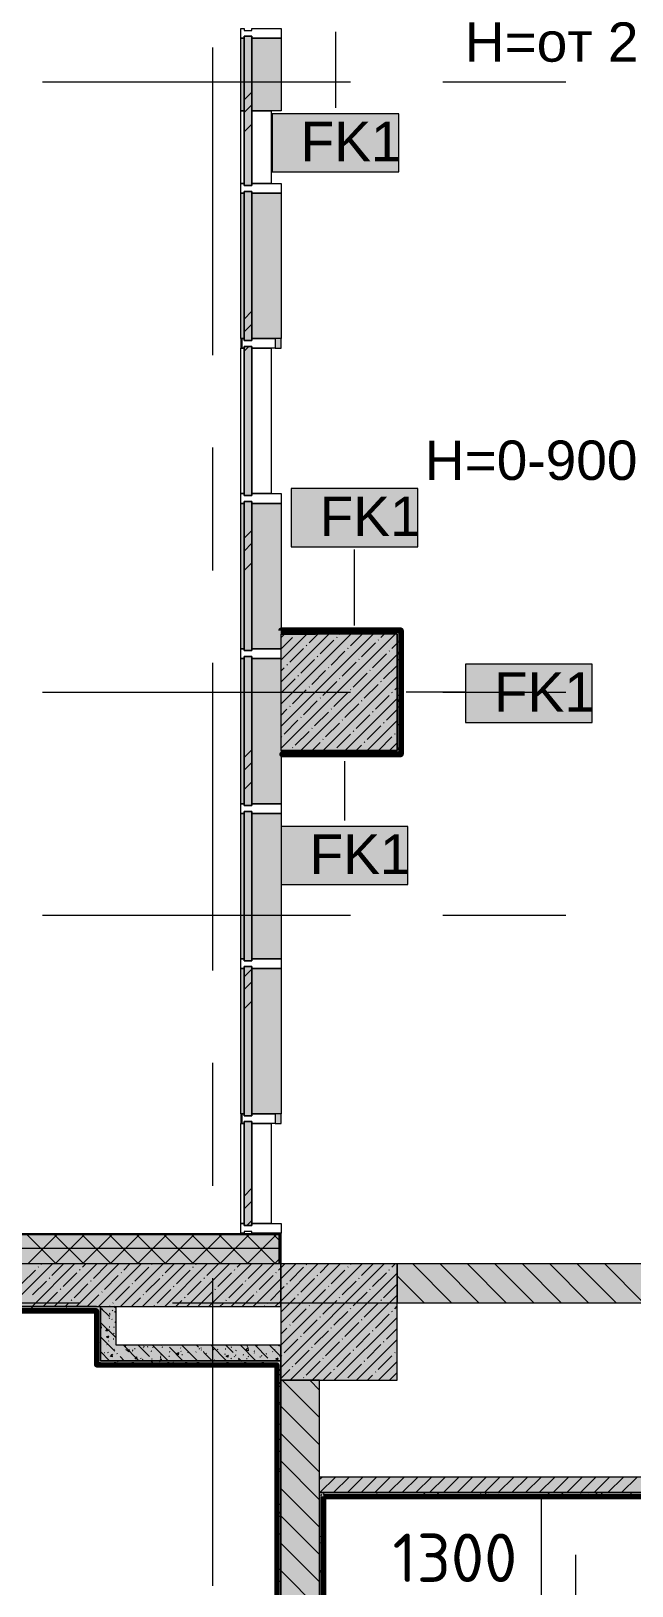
# Model space of a CAD drawing. Header units: millimetres. Extents: x -3817 to 677485, y -22715 to 103890.
# Drawn here: x 330065 to 333164, y 15458 to 23481 of the extents above; entities that cross this region are included whole.
import ezdxf

# ---------------------------------------------------------------- set-up
doc = ezdxf.new("R2010")
doc.units = ezdxf.units.MM
doc.layers.add('PDF _Геометрия', color=7, linetype='Continuous', true_color=0x1d1d1d)
doc.layers.add('PDF _Сплошная заливка', color=7, linetype='Continuous', true_color=0xffffff)
doc.layers.add('PDF _Текст', color=7, linetype='Continuous')
doc.styles.add('PDF GOST-Common', font='arial.ttf')
doc.styles.add('PDF ISOCPEUR', font='isocpeur.ttf')

msp = doc.modelspace()

# ---------------------------------------------------------------- hatches: boundary and pattern name
at = {"layer": 'PDF _Сплошная заливка', "true_color": 0x383e42, "transparency": 33554559}
for points in [[(331147, 21894.1), (331164, 21894.1), (331164, 22644.1), (331147, 22644.1), (331147, 21901.1)], [(331354, 21894.1), (331354, 22644.1), (331204, 22644.1), (331204, 21894.1), (331324, 21894.1)], [(331354, 19669.1), (331352.9, 20244.1), (331204, 20244.1), (331204, 19669.1), (331352.9, 19669.1)], [(331147, 17894.1), (331164, 17894.1), (331164, 18644.1), (331147, 18644.1), (331147, 17901.1)], [(331354, 17894.1), (331354, 18644.1), (331204, 18644.1), (331204, 17894.1), (331324, 17894.1)]]:
    msp.add_hatch(color=250, dxfattribs=at).paths.add_polyline_path(points)
at = {"layer": 'PDF _Сплошная заливка', "transparency": 33554559}
for points in [[(331164, 21884.1), (331204, 21884.1), (331204, 22654.1), (331164, 22654.1), (331164, 21991.4)], [(331164, 20284.1), (331204, 20284.1), (331204, 21054.1), (331164, 21054.1), (331164, 21049.8)], [(331952.9, 20369), (331952.9, 20388.2), (331359, 20389.3), (331359, 20369.3), (331531.1, 20369)], [(331952.9, 19769), (331972.9, 19769), (331972.9, 20388.2), (331952.9, 20388.2), (331952.9, 20108.3)], [(331352.9, 19769), (331952.9, 19769), (331952.9, 20369), (331352.9, 20369), (331352.9, 20108.3)], [(331164, 19484.1), (331204, 19484.1), (331204, 20254.1), (331164, 20254.1), (331164, 20108.3)], [(331972.9, 19749), (331972.9, 19769), (331357.7, 19769), (331357.7, 19749), (331952.9, 19749)], [(331164, 17884.1), (331204, 17884.1), (331204, 18654.1), (331164, 18654.1), (331164, 18225.2)], [(331344.9, 17119), (331344.9, 17269), (327182.9, 17269), (327182.9, 17119), (330829.2, 17119)], [(330158.2, 16899), (331352.9, 16899), (331352.9, 17119), (327682.9, 17119), (327682.9, 16899), (328816.2, 16899)], [(331500.2, 16519), (331952.9, 16519), (331952.9, 17119), (331352.9, 17119), (331352.9, 16519)], [(330158.2, 16879), (330402.9, 16879), (330402.9, 16899), (327702.9, 16899), (327702.9, 16879), (328816.2, 16879)], [(331352.9, 16599.7), (331352.9, 16619.7), (330422.9, 16619.7), (330422.9, 16599.7), (331332.9, 16599.7)], [(331352.9, 12819), (331552.9, 12819), (331552.9, 16519), (331352.9, 16519), (331352.9, 13319)], [(331552.9, 12799), (331572.9, 12799), (331572.9, 15919), (331552.9, 15919), (331552.9, 12819)]]:
    msp.add_hatch(color=256, dxfattribs=at).paths.add_polyline_path(points)
at = {"layer": 'PDF _Сплошная заливка', "true_color": 0x383e42, "transparency": 33554559}
h = msp.add_hatch(color=250, dxfattribs=at)
h.paths.add_polyline_path([(331324, 21844.1), (331354, 21844.1), (331354, 21894.1), (331324, 21892.1), (331324, 21846.1)], flags=0)
h.paths.add_polyline_path([(331154, 21844.1), (331154, 21894.1), (331147, 21894.1), (331147, 21844.1)], flags=0)
h = msp.add_hatch(color=250, dxfattribs=at)
h.paths.add_polyline_path([(331147, 17844.1), (331154, 17844.1), (331154, 17894.1), (331147, 17894.1), (331147, 17854.1)], flags=0)
h.paths.add_polyline_path([(331324, 17844.1), (331354, 17844.1), (331354, 17894.1), (331324, 17892.1), (331324, 17846.1)], flags=0)

# ---------------------------------------------------------------- linework, layer by layer
at = {"layer": 'PDF _Геометрия', "color": 7, "lineweight": 20}
for points in [[(331204, 23454.1), (331164, 23454.1), (331164, 23444.1), (331147, 23444.1), (331147, 23494.1), (331164, 23494.1), (331164, 23484.1), (331204, 23484.1), (331204, 23494.1), (331354, 23494.1), (331354, 23444.1), (331204, 23444.1)], [(331204, 23454.1), (331204, 22684.1), (331164, 22684.1), (331164, 23454.1)], [(331204, 22654.1), (331164, 22654.1), (331164, 22644.1), (331147, 22644.1), (331147, 22694.1), (331164, 22694.1), (331164, 22684.1), (331204, 22684.1), (331204, 22694.1), (331354, 22694.1), (331354, 22644.1), (331204, 22644.1)], [(331204, 22654.1), (331204, 21884.1), (331164, 21884.1), (331164, 22654.1)], [(331204, 21854.1), (331164, 21854.1), (331164, 21844.1), (331154, 21844.1), (331154, 21894.1), (331164, 21894.1), (331164, 21884.1), (331204, 21884.1), (331204, 21894.1), (331324, 21894.1), (331324, 21844.1), (331204, 21844.1)], [(331204, 21854.1), (331204, 21084.1), (331164, 21084.1), (331164, 21854.1)], [(331204, 21054.1), (331164, 21054.1), (331164, 21044.1), (331147, 21044.1), (331147, 21094.1), (331164, 21094.1), (331164, 21084.1), (331204, 21084.1), (331204, 21094.1), (331354, 21094.1), (331354, 21044.1), (331204, 21044.1)], [(331204, 21054.1), (331204, 20284.1), (331164, 20284.1), (331164, 21054.1)], [(331204, 20254.1), (331204, 19484.1), (331164, 19484.1), (331164, 20254.1)], [(331204, 19454.1), (331164, 19454.1), (331164, 19444.1), (331147, 19444.1), (331147, 19494.1), (331164, 19494.1), (331164, 19484.1), (331204, 19484.1), (331204, 19494.1), (331354, 19494.1), (331354, 19444.1), (331204, 19444.1)], [(331204, 19454.1), (331204, 18684.1), (331164, 18684.1), (331164, 19454.1)], [(331204, 18654.1), (331164, 18654.1), (331164, 18644.1), (331147, 18644.1), (331147, 18694.1), (331164, 18694.1), (331164, 18684.1), (331204, 18684.1), (331204, 18694.1), (331354, 18694.1), (331354, 18644.1), (331204, 18644.1)], [(331204, 18654.1), (331204, 17884.1), (331164, 17884.1), (331164, 18654.1)], [(331204, 17854.1), (331164, 17854.1), (331164, 17844.1), (331154, 17844.1), (331154, 17894.1), (331164, 17894.1), (331164, 17884.1), (331204, 17884.1), (331204, 17894.1), (331324, 17894.1), (331324, 17844.1), (331204, 17844.1)], [(331204, 17854.1), (331204, 17317.1), (331164, 17317.1), (331164, 17854.1)], [(331204, 17287.1), (331164, 17287.1), (331164, 17277.1), (331147, 17277.1), (331147, 17327.1), (331164, 17327.1), (331164, 17317.1), (331204, 17317.1), (331204, 17327.1), (331354, 17327.1), (331354, 17277.1), (331204, 17277.1)]]:
    msp.add_lwpolyline(points, close=True, dxfattribs=at)
at = {"layer": 'PDF _Геометрия', "color": 7, "lineweight": 9}
for points in [[(331147, 23069.1), (331147, 23444.1), (331164, 23444.1), (331164, 23069.1)], [(331204, 23069.1), (331204, 23444.1), (331354, 23444.1), (331354, 23069.1)], [(331164, 23069.1), (331164, 22694.1), (331147, 22694.1), (331147, 23069.1)], [(331304, 23069.1), (331304, 22694.1), (331204, 22694.1), (331204, 23069.1)], [(331961.2, 23054.6), (331308, 23054.6), (331308, 22754.6), (331961.2, 22754.6)], [(331147, 21894.1), (331147, 22644.1), (331164, 22644.1), (331164, 21894.1)], [(331204, 21894.1), (331204, 22644.1), (331354, 22644.1), (331354, 21894.1)], [(331164, 21844.1), (331164, 21094.1), (331147, 21094.1), (331147, 21844.1)], [(331304, 21844.1), (331304, 21094.1), (331204, 21094.1), (331204, 21844.1)], [(332059.5, 21120.3), (331406.3, 21120.3), (331406.3, 20820.3), (332059.5, 20820.3)], [(331147, 20869.1), (331147, 21044.1), (331164, 21044.1), (331164, 20869.1), (331164, 20294.1), (331147, 20294.1)], [(331952.9, 20369), (331352.9, 20369), (331352.9, 19769), (331952.9, 19769)], [(331164, 19494.1), (331147, 19494.1), (331147, 19669.1), (331147, 20244.1), (331164, 20244.1), (331164, 19669.1)], [(332958.5, 20214), (332305.3, 20214), (332305.3, 19914), (332958.5, 19914)], [(331147, 18694.1), (331147, 19444.1), (331164, 19444.1), (331164, 18694.1)], [(331204, 18694.1), (331204, 19444.1), (331354, 19444.1), (331354, 18694.1)], [(332007.4, 19377), (331354.3, 19377), (331354.3, 19077), (332007.4, 19077)], [(331147, 17894.1), (331147, 18644.1), (331164, 18644.1), (331164, 17894.1)], [(331204, 17894.1), (331204, 18644.1), (331354, 18644.1), (331354, 17894.1)], [(331164, 17844.1), (331164, 17327.1), (331147, 17327.1), (331147, 17844.1)], [(331304, 17844.1), (331304, 17327.1), (331204, 17327.1), (331204, 17844.1)], [(331952.9, 17119), (331352.9, 17119), (331352.9, 16519), (331552.9, 16519), (331952.9, 16519), (331952.9, 16919)]]:
    msp.add_lwpolyline(points, close=True, dxfattribs=at)
for points in [[(331634.6, 23477.9), (331634.6, 23084.7)], [(331164, 23126.4), (331204, 23166.4)], [(331164, 23060.7), (331204, 23100.7)], [(331164, 22960.7), (331204, 23000.7)], [(331164, 21995), (331204, 22035)], [(331164, 21929.3), (331204, 21969.3)], [(331154, 21894.1), (331147, 21894.1), (331147, 21844.1), (331154, 21844.1)], [(331164, 21829.3), (331188.8, 21854.1)], [(331324, 21844.1), (331354, 21844.1), (331354, 21894.1), (331324, 21894.1)], [(331352.9, 20294.1), (331204, 20294.1), (331204, 20869.1), (331204, 21044.1), (331354, 21044.1), (331354, 20869.1), (331354, 20389.2)], [(331164, 20863.6), (331204, 20903.6)], [(331164, 20797.9), (331204, 20837.9)], [(331732.9, 20413.3), (331732.9, 20806.5)], [(331164, 20697.9), (331204, 20737.9)], [(331354, 20388.2), (331354, 20369)], [(331354, 19769), (331354, 19669.1), (331354, 19494.1), (331204, 19494.1), (331204, 19669.1), (331204, 20244.1), (331352.9, 20244.1)], [(331998.9, 20072.1), (332305.3, 20072.1)], [(331164, 19732.3), (331204, 19772.3)], [(331164, 19666.6), (331204, 19706.6)], [(331680.9, 19713.6), (331680.9, 19407.1)], [(331164, 19566.6), (331204, 19606.6)], [(331164, 18600.9), (331204, 18640.9)], [(331164, 18535.2), (331204, 18575.2)], [(331164, 18435.2), (331204, 18475.2)], [(331154, 17894.1), (331147, 17894.1), (331147, 17844.1), (331154, 17844.1)], [(331324, 17844.1), (331354, 17844.1), (331354, 17894.1), (331324, 17894.1)], [(331164, 17469.5), (331204, 17509.5)], [(331164, 17403.8), (331204, 17443.8)], [(331177.3, 17317.1), (331204, 17343.8)], [(327029.9, 15039), (327029.9, 17272), (327032.9, 17272), (327182.9, 17272), (331347.9, 17272), (331347.9, 17269), (331347.9, 17119)], [(331344.9, 17119), (331344.9, 17269), (327182.9, 17269), (327032.9, 17269), (327032.9, 15039)], [(331352.9, 17198), (327103.9, 17198)], [(330402.9, 16899), (327702.9, 16899), (330402.9, 16899), (330422.9, 16899), (330502.9, 16899)], [(331332.9, 16599.7), (330422.9, 16599.7)], [(331332.9, 16598.7), (331332.9, 13339)], [(331552.9, 15919), (331552.9, 15939), (331552.9, 16019)], [(331352.9, 12819), (331552.9, 12819), (331552.9, 15919), (331552.9, 12819)], [(332872.4, 15919), (331573.9, 15919)], [(332695.7, 15918.5), (332695.7, 15222.3)], [(332872.4, 15618), (332872.4, 15370), (332872.4, 15250)], [(331573.9, 15176.1), (331573.9, 15370), (331573.9, 15490)]]:
    msp.add_lwpolyline(points, dxfattribs=at)
at = {"layer": 'PDF _Геометрия', "color": 253, "lineweight": 9, "true_color": 0xaaaaaa}
for points in [[(331002.9, 21808.7), (331002.9, 23396.2)], [(330124.1, 23219), (331711.6, 23219)], [(332187.9, 23219), (332822.9, 23219)], [(331002.9, 20697.4), (331002.9, 21332.4)], [(331002.9, 18633.7), (331002.9, 20221.2)], [(330124.1, 20069), (331711.6, 20069)], [(332187.9, 20069), (332822.9, 20069)], [(330124.1, 18919), (331711.6, 18919)], [(332187.9, 18919), (332822.9, 18919)], [(331002.9, 17522.4), (331002.9, 18157.4)], [(331002.9, 15458.7), (331002.9, 17046.2)], [(329682.9, 16919), (330317.9, 16919)], [(330794.1, 16919), (332381.6, 16919)], [(332857.9, 16919), (333492.9, 16919)]]:
    msp.add_lwpolyline(points, dxfattribs=at)
at = {"layer": 'PDF _Геометрия', "color": 231, "lineweight": 70, "true_color": 0xff80c0}
msp.add_lwpolyline([(331352.9, 20388.2), (331972.9, 20388.2), (331972.9, 19749), (331357.7, 19749), (331357.7, 19748), (331973.9, 19748), (331973.9, 19749), (331973.9, 20389.2), (331972.9, 20389.2), (331352.9, 20389.2)], close=True, dxfattribs=at)
at = {"layer": 'PDF _Геометрия', "color": 9, "lineweight": 9, "true_color": 0xc0c0c0}
for points in [[(331952.9, 20368.2), (331952.9, 19769), (331357.7, 19769), (331357.7, 19749), (331972.9, 19749), (331972.9, 19769), (331972.9, 20388.2), (331952.9, 20388.2), (331359, 20389.3), (331359, 20369.3), (331531.1, 20369)], [(327182.9, 12539), (327024.9, 12539), (327024.9, 10439), (327182.9, 10439), (327182.9, 12539), (327024.9, 12539), (327024.9, 13439), (327182.9, 13439), (327024.9, 13439), (327024.9, 15039), (327182.9, 15039), (327024.9, 15039), (327024.9, 17277), (327029.9, 17277), (327182.9, 17277), (331352.9, 17277), (331352.9, 17272), (331352.9, 17119), (331347.9, 17119), (331344.9, 17119), (327182.9, 17119), (327182.9, 17009)], [(331352.9, 13319), (331352.9, 16599.7), (331352.9, 16619.7), (330422.9, 16619.7), (330422.9, 16899), (330422.9, 16619.7), (330502.9, 16619.7), (331352.9, 16619.7), (331352.9, 16699.7), (330502.9, 16699.7), (330502.9, 16899), (331352.9, 16899), (331352.9, 17119), (327682.9, 17119), (327682.9, 16899), (327702.9, 16899), (327682.9, 16899), (327682.9, 16619), (327422.9, 16619), (327382.9, 16619)], [(332872.4, 15919), (334072.9, 15919), (334072.9, 15939), (334072.9, 17009), (334052.9, 17009), (334052.9, 15939), (331552.9, 15939), (334052.9, 15939), (334052.9, 16019), (334052.9, 16519), (333972.9, 16519), (333972.9, 16019), (331552.9, 16019), (331552.9, 16519), (331352.9, 16519), (331352.9, 12819)], [(330402.9, 16879), (327702.9, 16879)], [(330422.9, 16599.7), (330402.9, 16599.7), (330402.9, 16878)], [(331572.9, 15918), (331572.9, 12799), (331552.9, 12799), (330752.9, 12799), (330752.9, 12811)]]:
    msp.add_lwpolyline(points, dxfattribs=at)
at = {"layer": 'PDF _Геометрия', "color": 253, "lineweight": 9, "true_color": 0x9b9b9b}
for points in [[(331438.2, 20389.9), (331448.2, 20389.9)], [(331502.1, 20387.1), (331500.9, 20389.1)], [(331529.6, 20389.9), (331539.7, 20389.9)], [(331598.2, 20380.3), (331593.1, 20371.6)], [(331621.1, 20389.9), (331631.1, 20389.9)], [(331638.3, 20388.8), (331634.8, 20382.8)], [(331803.9, 20389.9), (331814, 20389.9)], [(331843.9, 20379.3), (331838.9, 20370.5)], [(331895.4, 20389.9), (331905.4, 20389.9)], [(331925.5, 20385.2), (331923.7, 20388.3)], [(331956.3, 20389.9), (331966.4, 20389.9)], [(331967.2, 20374), (331962.1, 20382.7)], [(331406.8, 20369.2), (331402.6, 20376.5)], [(331582.9, 20369), (331580.3, 20373.5)], [(331911.9, 20375.2), (331908.4, 20369)], [(331956.3, 20328.9), (331966.4, 20328.9)], [(331964.7, 20344.7), (331959.7, 20336)], [(331971.2, 20306), (331966.2, 20314.7)], [(331960.1, 20264.3), (331955.1, 20273.1)], [(331960.7, 20276.7), (331955.6, 20267.9)], [(331956.3, 20237.5), (331966.4, 20237.5)], [(331971.8, 20235), (331966.8, 20226.3)], [(331953, 20154.7), (331952.9, 20154.9)], [(331957.1, 20086.6), (331952.9, 20093.9)], [(331959.6, 20030.9), (331954.5, 20022.2)], [(331956.3, 20054.6), (331966.4, 20054.6)], [(331956.3, 19993.6), (331966.4, 19993.6)], [(331970.7, 19989.3), (331965.7, 19980.6)], [(331972.9, 19998.3), (331971.4, 20000.9)], [(331956.3, 19902.2), (331966.4, 19902.2)], [(331376.4, 19751.4), (331371.3, 19760.1)], [(331407.7, 19749.8), (331417.8, 19749.8)], [(331421.2, 19769), (331420.3, 19767.5)], [(331553.7, 19749), (331549, 19757.1)], [(331560.1, 19749.8), (331570.2, 19749.8)], [(331587.8, 19752.8), (331585.6, 19749)], [(331629.5, 19764), (331624.4, 19755.3)], [(331648.5, 19767.7), (331647.7, 19769)], [(331651.5, 19749.8), (331661.6, 19749.8)], [(331667.6, 19769), (331666.1, 19766.4)], [(331729.7, 19749), (331726.7, 19754.1)], [(331737.9, 19769), (331734.1, 19762.3)], [(331743, 19749.8), (331753, 19749.8)], [(331833.6, 19751.7), (331832, 19749)], [(331925.9, 19749.8), (331935.9, 19749.8)], [(331962.3, 19772.9), (331957.2, 19781.6)], [(330073.5, 16887.4), (330068.4, 16896.1)], [(330113.5, 16879), (330110.1, 16885)], [(330146, 16889.7), (330141, 16881)], [(330158, 16884.7), (330168.1, 16884.7)], [(330214, 16885.7), (330210.2, 16879)], [(330251.2, 16884.4), (330246.1, 16893.1)], [(330249.5, 16884.7), (330259.5, 16884.7)], [(330340.9, 16884.7), (330351, 16884.7)], [(330402.9, 16854.2), (330411.9, 16854.2)], [(330402.9, 16732.3), (330411.9, 16732.3)], [(330422.9, 16708.9), (330420.9, 16712.4)], [(330405.9, 16669.3), (330402.9, 16664.1)], [(330402.9, 16610.4), (330411.9, 16610.4)], [(330414.7, 16662.1), (330409.7, 16670.8)], [(330493.3, 16610.4), (330503.4, 16610.4)], [(330513.2, 16613.4), (330509.6, 16619.7)], [(330584.7, 16610.4), (330594.8, 16610.4)], [(330689.2, 16611.3), (330684.1, 16602.6)], [(330690.9, 16610.4), (330685.9, 16619.1)], [(330729.2, 16619.7), (330725.8, 16613.8)], [(330767.6, 16610.4), (330777.7, 16610.4)], [(330800.6, 16603.3), (330795.6, 16612)], [(330859.1, 16610.4), (330869.1, 16610.4)], [(330920, 16610.4), (330930.1, 16610.4)], [(330934.9, 16610.2), (330929.9, 16601.5)], [(330978.3, 16600.3), (330973.3, 16609)], [(331072.4, 16610.4), (331082.5, 16610.4)], [(331072.7, 16619.7), (331072.7, 16619.7)], [(331151.5, 16619.7), (331149.2, 16615.7)], [(331163.9, 16610.4), (331173.9, 16610.4)], [(331255.3, 16610.4), (331265.3, 16610.4)], [(330415.6, 16599.7), (330413.8, 16602.8)], [(330732.3, 16599.7), (330727.5, 16608)], [(330837.9, 16599.7), (330837.2, 16600.9)], [(331002.9, 16606.2), (330999.2, 16599.7)], [(331154.7, 16599.7), (331151, 16606.1)], [(331248.7, 16605.1), (331245.6, 16599.7)], [(331316.7, 16601), (331316, 16599.7)], [(331349, 16568), (331343.9, 16576.7)], [(331346.7, 16549.4), (331352.9, 16549.4)], [(331339, 16517.7), (331334, 16509)], [(331341.9, 16458.3), (331336.9, 16467)], [(331346.7, 16488.4), (331352.9, 16488.4)], [(331352.9, 16500.2), (331348, 16508.6)], [(331346.1, 16408), (331341.1, 16399.3)], [(331346.7, 16397), (331352.9, 16397)], [(331334.8, 16348.6), (331332.9, 16351.9)], [(331338.9, 16280.6), (331333.9, 16289.3)], [(331342, 16340), (331337, 16331.3)], [(331352.9, 16297.9), (331348.1, 16289.7)], [(331346.7, 16214.1), (331352.9, 16214.1)], [(331346.7, 16153.2), (331352.9, 16153.2)], [(331340.9, 16094.3), (331335.9, 16085.6)], [(331346.7, 16061.7), (331352.9, 16061.7)], [(331352.1, 16052.6), (331347, 16043.9)], [(331344.1, 15966.8), (331339, 15975.5)], [(331563.2, 15930.7), (331558.2, 15922)], [(331572.9, 15886.5), (331569.4, 15880.4)], [(331578.7, 15926.3), (331573.6, 15935)], [(331590.6, 15939.8), (331600.6, 15939.8)], [(331618, 15919), (331615.3, 15923.8)], [(331631.3, 15926.6), (331626.9, 15919)], [(331688.3, 15919.2), (331683.3, 15927.9)], [(331743, 15939.8), (331753, 15939.8)], [(331834.4, 15939.8), (331844.5, 15939.8)], [(331849.6, 15939), (331845.6, 15932.1)], [(331864.4, 15919), (331861, 15924.9)], [(331925.9, 15939.8), (331935.9, 15939.8)], [(331960.5, 15935.5), (331958.5, 15939)], [(332040.4, 15919), (332038.7, 15921.9)], [(332054.7, 15928.5), (332049.7, 15919.8)], [(332096, 15939), (332091.3, 15931)], [(332108.7, 15939.8), (332118.8, 15939.8)], [(332164.4, 15935.6), (332159.3, 15926.9)], [(332200.2, 15939.8), (332210.2, 15939.8)], [(332261.1, 15939.8), (332271.2, 15939.8)], [(332383.9, 15933.6), (332380.8, 15939)], [(332410.1, 15934.5), (332405.1, 15925.8)], [(332413.5, 15939.8), (332423.6, 15939.8)], [(332425.5, 15922.5), (332420.5, 15931.2)], [(332478.1, 15930.4), (332473.1, 15921.7)], [(332505, 15939.8), (332515, 15939.8)], [(332596.4, 15939.8), (332606.5, 15939.8)], [(332694.3, 15939), (332692.5, 15935.9)], [(332697.7, 15938.8), (332697.6, 15939)], [(332739.3, 15927.7), (332734.3, 15936.4)], [(332779.3, 15939.8), (332789.4, 15939.8)], [(332807.3, 15931.8), (332803.1, 15939)], [(332849, 15920.6), (332843.9, 15929.3)], [(332859.9, 15921.2), (332858.7, 15919)], [(332870.7, 15939.8), (332880.8, 15939.8)], [(332901.6, 15932.3), (332896.6, 15923.6)], [(332931.7, 15939.8), (332941.8, 15939.8)], [(332940.6, 15939), (332938.2, 15934.8)], [(332985, 15928.8), (332980, 15937.5)], [(333011, 15939), (333006.2, 15930.7)], [(333084.1, 15939.8), (333094.2, 15939.8)], [(333105.7, 15920.1), (333105.1, 15919)], [(333162.7, 15925.8), (333157.7, 15934.5)], [(331346.7, 15878.8), (331352.9, 15878.8)], [(331346.7, 15817.9), (331352.9, 15817.9)], [(331352.2, 15830.8), (331347.2, 15839.5)], [(331560.1, 15848.4), (331570.2, 15848.4)], [(331335.7, 15780.5), (331332.9, 15775.6)], [(331346.7, 15726.4), (331352.9, 15726.4)], [(331560.1, 15726.4), (331570.2, 15726.4)], [(331572.9, 15753.4), (331570.6, 15757.3)], [(331342.8, 15670.8), (331337.8, 15662.1)], [(331562.1, 15685), (331557.1, 15676.3)], [(331564.5, 15706.9), (331559.5, 15715.7)], [(331568.6, 15638.9), (331563.6, 15647.6)], [(331338.1, 15611.4), (331333.1, 15620.1)], [(331560.1, 15635), (331570.2, 15635)], [(331572.7, 15570.9), (331567.6, 15579.6)], [(331572.9, 15642.6), (331568.3, 15634.6)], [(331346.7, 15543.6), (331352.9, 15543.6)], [(331561.5, 15529.2), (331556.5, 15538)], [(331560.1, 15513.1), (331570.2, 15513.1)], [(331346.7, 15482.6), (331352.9, 15482.6)]]:
    msp.add_lwpolyline(points, dxfattribs=at)
at = {"layer": 'PDF _Геометрия', "lineweight": 9}
for points in [[(331352.9, 20349.2), (331372.7, 20369)], [(331352.9, 20235.2), (331486.7, 20369)], [(331352.9, 20121.1), (331600.8, 20369)], [(331352.9, 20007.1), (331714.8, 20369)], [(331352.9, 19893), (331828.9, 20369)], [(331352.9, 19779), (331942.9, 20369)], [(331352.9, 20292.2), (331412.9, 20352.2)], [(331427.2, 20366.5), (331429.5, 20368.8)], [(331484.2, 20309.4), (331486.6, 20311.8)], [(331498.5, 20323.7), (331543.8, 20369)], [(331555.5, 20266.7), (331626.8, 20338)], [(331641, 20352.2), (331643.4, 20354.6)], [(331655.3, 20366.5), (331657.8, 20369)], [(331712.3, 20309.4), (331771.9, 20369)], [(331769.3, 20252.4), (331840.6, 20323.7)], [(331854.9, 20338), (331857.2, 20340.3)], [(331869.1, 20352.2), (331885.9, 20369)], [(331926.1, 20295.2), (331952.9, 20321.9)], [(331398.7, 20223.9), (331469.9, 20295.2)], [(331455.7, 20166.9), (331527, 20238.2)], [(331457, 19769), (331952.9, 20264.9)], [(331541.2, 20252.4), (331543.6, 20254.8)], [(331612.5, 20209.7), (331683.8, 20280.9)], [(331669.5, 20152.6), (331740.8, 20223.9)], [(331698, 20295.2), (331700.4, 20297.6)], [(331755.1, 20238.2), (331757.4, 20240.5)], [(331826.3, 20195.4), (331897.6, 20266.7)], [(331911.9, 20280.9), (331914.3, 20283.3)], [(331352.9, 20178.1), (331370.2, 20195.4)], [(331384.4, 20209.7), (331386.8, 20212)], [(331441.4, 20152.6), (331443.8, 20155)], [(331512.7, 20109.9), (331584, 20181.1)], [(331571, 19769), (331952.9, 20150.9)], [(331598.3, 20195.4), (331600.6, 20197.8)], [(331655.3, 20138.4), (331657.6, 20140.7)], [(331726.6, 20095.6), (331797.8, 20166.9)], [(331812.1, 20181.1), (331814.5, 20183.5)], [(331883.4, 20138.4), (331952.9, 20207.9)], [(331355.9, 20067.1), (331427.2, 20138.4)], [(331412.9, 20010.1), (331484.2, 20081.3)], [(331498.5, 20095.6), (331500.8, 20098)], [(331569.7, 20052.8), (331641, 20124.1)], [(331626.8, 19995.8), (331698, 20067.1)], [(331712.3, 20081.3), (331714.7, 20083.7)], [(331783.6, 20038.6), (331854.9, 20109.9)], [(331869.1, 20124.1), (331871.5, 20126.5)], [(331926.1, 20067.1), (331928.5, 20069.5)], [(331940.4, 20081.3), (331952.9, 20093.8)], [(331352.9, 19950), (331384.4, 19981.6)], [(331398.7, 19995.8), (331401, 19998.2)], [(331469.9, 19953), (331541.2, 20024.3)], [(331555.5, 20038.6), (331557.9, 20040.9)], [(331612.5, 19981.6), (331614.9, 19983.9)], [(331683.8, 19938.8), (331755.1, 20010.1)], [(331685.1, 19769), (331952.9, 20036.8)], [(331769.3, 20024.3), (331771.7, 20026.7)], [(331840.6, 19981.6), (331911.9, 20052.8)], [(331897.6, 19924.5), (331952.9, 19979.8)], [(331370.2, 19853.2), (331441.4, 19924.5)], [(331455.7, 19938.8), (331458.1, 19941.2)], [(331527, 19896), (331598.3, 19967.3)], [(331584, 19839), (331655.3, 19910.3)], [(331669.5, 19924.5), (331671.9, 19926.9)], [(331740.8, 19881.8), (331812.1, 19953)], [(331799.1, 19769), (331952.9, 19922.8)], [(331826.3, 19967.3), (331828.7, 19969.7)], [(331883.4, 19910.3), (331885.7, 19912.6)], [(331355.9, 19839), (331358.3, 19841.4)], [(331427.2, 19796.2), (331498.5, 19867.5)], [(331512.7, 19881.8), (331515.1, 19884.1)], [(331569.7, 19824.7), (331572.1, 19827.1)], [(331641, 19782), (331712.3, 19853.2)], [(331726.6, 19867.5), (331728.9, 19869.9)], [(331797.8, 19824.7), (331869.1, 19896)], [(331856.2, 19769), (331926.1, 19839)], [(331940.4, 19853.2), (331942.8, 19855.6)], [(331412.9, 19782), (331415.3, 19784.3)], [(331514, 19769), (331555.5, 19810.5)], [(331628.1, 19769), (331629.1, 19770.1)], [(331742.1, 19769), (331769.3, 19796.2)], [(331783.6, 19810.5), (331786, 19812.9)], [(331913.2, 19769), (331952.9, 19808.7)], [(330194.8, 17119), (330044.8, 17269)], [(330047.8, 17119), (330197.8, 17269)], [(330336.2, 17119), (330186.2, 17269)], [(330189.2, 17119), (330339.2, 17269)], [(330477.7, 17119), (330327.7, 17269)], [(330330.7, 17119), (330480.7, 17269)], [(330619.1, 17119), (330469.1, 17269)], [(330472.1, 17119), (330622.1, 17269)], [(330760.5, 17119), (330610.5, 17269)], [(330613.5, 17119), (330763.5, 17269)], [(330901.9, 17119), (330751.9, 17269)], [(330754.9, 17119), (330904.9, 17269)], [(331043.4, 17119), (330893.4, 17269)], [(330896.3, 17119), (331046.3, 17269)], [(331184.8, 17119), (331034.8, 17269)], [(331037.8, 17119), (331187.8, 17269)], [(331326.2, 17119), (331176.2, 17269)], [(331179.2, 17119), (331329.2, 17269)], [(331344.9, 17241.7), (331317.6, 17269)], [(329955.6, 16899), (330175.6, 17119)], [(330069.6, 16899), (330289.6, 17119)], [(330101.4, 17101.8), (330103.7, 17104.2)], [(330115.6, 17116.1), (330118.5, 17119)], [(330172.6, 17059), (330232.6, 17119)], [(330183.7, 16899), (330403.7, 17119)], [(330297.7, 16899), (330517.7, 17119)], [(330315.2, 17087.6), (330317.6, 17089.9)], [(330329.5, 17101.8), (330346.6, 17119)], [(330386.5, 17044.8), (330457.8, 17116.1)], [(330411.8, 16899), (330631.8, 17119)], [(330525.8, 16899), (330745.8, 17119)], [(330543.3, 17087.6), (330574.7, 17119)], [(330600.3, 17030.5), (330671.6, 17101.8)], [(330639.9, 16899), (330859.9, 17119)], [(330685.9, 17116.1), (330688.2, 17118.4)], [(330753.9, 16899), (330973.9, 17119)], [(330757.1, 17073.3), (330802.8, 17119)], [(330868, 16899), (331088, 17119)], [(330899.7, 17101.8), (330902.1, 17104.2)], [(330914, 17116.1), (330916.9, 17119)], [(330971, 17059), (331030.9, 17119)], [(330982, 16899), (331202, 17119)], [(331096.1, 16899), (331316.1, 17119)], [(331113.5, 17087.6), (331115.9, 17089.9)], [(331127.8, 17101.8), (331145, 17119)], [(331184.8, 17044.8), (331256.1, 17116.1)], [(331210.1, 16899), (331352.9, 17041.8), (331430.1, 17119)], [(331320.6, 17119), (331344.9, 17143.3)], [(331324.2, 16899), (331352.9, 16927.7), (331544.2, 17119)], [(331341.6, 17087.6), (331352.9, 17098.8), (331373.1, 17119)], [(331352.9, 16813.7), (331658.2, 17119)], [(331352.9, 16699.6), (331772.3, 17119)], [(331352.9, 16585.6), (331886.3, 17119)], [(331398.7, 17030.5), (331469.9, 17101.8)], [(331484.2, 17116.1), (331486.6, 17118.4)], [(331555.5, 17073.3), (331601.2, 17119)], [(331698, 17101.8), (331700.4, 17104.2)], [(331712.3, 17116.1), (331715.2, 17119)], [(331769.3, 17059), (331829.3, 17119)], [(331911.9, 17087.6), (331914.3, 17089.9)], [(331926.1, 17101.8), (331943.3, 17119)], [(332233.3, 16919), (332033.3, 17119)], [(332374.7, 16919), (332174.7, 17119)], [(332516.1, 16919), (332316.1, 17119)], [(332657.6, 16919), (332457.6, 17119)], [(332799, 16919), (332599, 17119)], [(332940.4, 16919), (332740.4, 17119)], [(333081.8, 16919), (332881.8, 17119)], [(333223.3, 16919), (333023.3, 17119)], [(330015.8, 17016.3), (330087.1, 17087.6)], [(330072.8, 16959.2), (330144.1, 17030.5)], [(330158.4, 17044.8), (330160.8, 17047.2)], [(330229.7, 17002), (330300.9, 17073.3)], [(330286.7, 16945), (330358, 17016.3)], [(330372.2, 17030.5), (330374.6, 17032.9)], [(330443.5, 16987.8), (330514.8, 17059)], [(330529, 17073.3), (330531.4, 17075.7)], [(330586.1, 17016.3), (330588.4, 17018.6)], [(330657.3, 16973.5), (330728.6, 17044.8)], [(330742.9, 17059), (330745.3, 17061.4)], [(330814.2, 17016.3), (330885.4, 17087.6)], [(330871.2, 16959.2), (330942.5, 17030.5)], [(330956.7, 17044.8), (330959.1, 17047.2)], [(331028, 17002), (331099.3, 17073.3)], [(331085, 16945), (331156.3, 17016.3)], [(331170.6, 17030.5), (331172.9, 17032.9)], [(331241.8, 16987.8), (331313.1, 17059)], [(331327.4, 17073.3), (331329.8, 17075.7)], [(331384.4, 17016.3), (331386.8, 17018.6)], [(331400.4, 16519), (331952.9, 17071.5)], [(331455.7, 16973.5), (331527, 17044.8)], [(331541.2, 17059), (331543.6, 17061.4)], [(331612.5, 17016.3), (331683.8, 17087.6)], [(331669.5, 16959.2), (331740.8, 17030.5)], [(331755.1, 17044.8), (331757.4, 17047.2)], [(331826.3, 17002), (331897.6, 17073.3)], [(331883.4, 16945), (331952.9, 17014.5)], [(332091.9, 16919), (331952.9, 17058)], [(330129.9, 16902.2), (330201.1, 16973.5)], [(330215.4, 16987.8), (330217.8, 16990.1)], [(330272.4, 16930.7), (330274.8, 16933.1)], [(330354.7, 16899), (330415, 16959.2)], [(330429.2, 16973.5), (330431.6, 16975.9)], [(330500.5, 16930.7), (330571.8, 17002)], [(330582.8, 16899), (330628.8, 16945)], [(330643.1, 16959.2), (330645.5, 16961.6)], [(330714.4, 16916.5), (330785.7, 16987.8)], [(330799.9, 17002), (330802.3, 17004.4)], [(330810.9, 16899), (330842.7, 16930.7)], [(330856.9, 16945), (330859.3, 16947.4)], [(330928.2, 16902.2), (330999.5, 16973.5)], [(331013.7, 16987.8), (331016.1, 16990.1)], [(331070.8, 16930.7), (331073.1, 16933.1)], [(331153.1, 16899), (331213.3, 16959.2)], [(331227.6, 16973.5), (331230, 16975.9)], [(331298.9, 16930.7), (331352.9, 16984.8), (331370.2, 17002)], [(331355.9, 16873.7), (331427.2, 16945)], [(331441.4, 16959.2), (331443.8, 16961.6)], [(331512.7, 16916.5), (331584, 16987.8)], [(331514.4, 16519), (331952.9, 16957.5)], [(331569.7, 16859.5), (331641, 16930.7)], [(331598.3, 17002), (331600.6, 17004.4)], [(331655.3, 16945), (331657.6, 16947.4)], [(331726.6, 16902.2), (331797.8, 16973.5)], [(331812.1, 16987.8), (331814.5, 16990.1)], [(331869.1, 16930.7), (331871.5, 16933.1)], [(330240.7, 16899), (330258.2, 16916.5)], [(330468.8, 16899), (330472, 16902.2)], [(330486.3, 16916.5), (330488.6, 16918.9)], [(330700.1, 16902.2), (330702.5, 16904.6)], [(331039, 16899), (331056.5, 16916.5)], [(331267.1, 16899), (331270.4, 16902.2)], [(331284.6, 16916.5), (331287, 16918.9)], [(331412.9, 16816.7), (331484.2, 16888)], [(331498.5, 16902.2), (331500.8, 16904.6)], [(331626.8, 16802.4), (331698, 16873.7)], [(331712.3, 16888), (331714.7, 16890.3)], [(331783.6, 16845.2), (331854.9, 16916.5)], [(331840.6, 16788.2), (331911.9, 16859.5)], [(331926.1, 16873.7), (331928.5, 16876.1)], [(331940.4, 16888), (331952.9, 16900.5)], [(331352.9, 16756.7), (331384.4, 16788.2)], [(331398.7, 16802.4), (331401, 16804.8)], [(331469.9, 16759.7), (331541.2, 16830.9)], [(331527, 16702.6), (331598.3, 16773.9)], [(331555.5, 16845.2), (331557.9, 16847.6)], [(331612.5, 16788.2), (331614.9, 16790.5)], [(331628.5, 16519), (331952.9, 16843.4)], [(331683.8, 16745.4), (331755.1, 16816.7)], [(331769.3, 16830.9), (331771.7, 16833.3)], [(331826.3, 16773.9), (331828.7, 16776.3)], [(331897.6, 16731.2), (331952.9, 16786.4)], [(331370.2, 16659.9), (331441.4, 16731.2)], [(331455.7, 16745.4), (331458.1, 16747.8)], [(331512.7, 16688.4), (331515.1, 16690.8)], [(331584, 16645.6), (331655.3, 16716.9)], [(331669.5, 16731.2), (331671.9, 16733.5)], [(331740.8, 16688.4), (331812.1, 16759.7)], [(331742.5, 16519), (331952.9, 16729.4)], [(331797.8, 16631.4), (331869.1, 16702.6)], [(331883.4, 16716.9), (331885.7, 16719.3)], [(331355.9, 16645.6), (331358.3, 16648)], [(331427.2, 16602.8), (331498.5, 16674.1)], [(331484.2, 16545.8), (331555.5, 16617.1)], [(331569.7, 16631.4), (331572.1, 16633.7)], [(331641, 16588.6), (331712.3, 16659.9)], [(331726.6, 16674.1), (331728.9, 16676.5)], [(331783.6, 16617.1), (331786, 16619.5)], [(331854.9, 16574.3), (331926.1, 16645.6)], [(331856.6, 16519), (331952.9, 16615.3)], [(331940.4, 16659.9), (331942.8, 16662.2)], [(331352.9, 16528.6), (331398.7, 16574.3)], [(331412.9, 16588.6), (331415.3, 16591)], [(331469.9, 16531.6), (331472.3, 16533.9)], [(331571.4, 16519), (331612.5, 16560.1)], [(331626.8, 16574.3), (331629.1, 16576.7)], [(331698, 16531.6), (331769.3, 16602.8)], [(331799.5, 16519), (331826.3, 16545.8)], [(331840.6, 16560.1), (331843, 16562.4)], [(331913.6, 16519), (331952.9, 16558.3)], [(331552.9, 16326.6), (331360.5, 16519)], [(331552.9, 16468), (331501.9, 16519)], [(331685.5, 16519), (331686.2, 16519.7)], [(331552.9, 16185.2), (331352.9, 16385.2)], [(331552.9, 16043.8), (331352.9, 16243.8)], [(331552.9, 15902.4), (331352.9, 16102.4)], [(331552.9, 16007.8), (331564.1, 16019)], [(331554.8, 15939), (331634.8, 16019)], [(331625.5, 15939), (331705.5, 16019)], [(331696.2, 15939), (331776.2, 16019)], [(331766.9, 15939), (331846.9, 16019)], [(331837.7, 15939), (331917.7, 16019)], [(331908.4, 15939), (331988.4, 16019)], [(331979.1, 15939), (332059.1, 16019)], [(332049.8, 15939), (332129.8, 16019)], [(332120.5, 15939), (332200.5, 16019)], [(332191.2, 15939), (332271.2, 16019)], [(332261.9, 15939), (332341.9, 16019)], [(332332.6, 15939), (332412.6, 16019)], [(332403.3, 15939), (332483.3, 16019)], [(332474.1, 15939), (332554.1, 16019)], [(332544.8, 15939), (332624.8, 16019)], [(332615.5, 15939), (332695.5, 16019)], [(332686.2, 15939), (332766.2, 16019)], [(332756.9, 15939), (332836.9, 16019)], [(332827.6, 15939), (332907.6, 16019)], [(332898.3, 15939), (332978.3, 16019)], [(332969, 15939), (333049, 16019)], [(333039.7, 15939), (333119.7, 16019)], [(333110.5, 15939), (333190.5, 16019)], [(331552.9, 15760.9), (331352.9, 15960.9)], [(331552.9, 15619.5), (331352.9, 15819.5)], [(331552.9, 15478.1), (331352.9, 15678.1)], [(331552.9, 15336.7), (331352.9, 15536.7)]]:
    msp.add_lwpolyline(points, dxfattribs=at)
at = {"layer": 'PDF _Геометрия', "color": 7, "lineweight": 20}
msp.add_lwpolyline([(331352.9, 20244.1), (331204, 20244.1), (331204, 20254.1), (331164, 20254.1), (331164, 20244.1), (331147, 20244.1), (331147, 20294.1), (331164, 20294.1), (331164, 20284.1), (331204, 20284.1), (331204, 20294.1), (331352.9, 20294.1)], dxfattribs=at)
at = {"layer": 'PDF _Геометрия', "color": 9, "lineweight": 9, "true_color": 0xc0c0c0}
msp.add_lwpolyline([(331952.9, 16919), (333452.9, 16919), (333452.9, 17119), (331952.9, 17119)], close=True, dxfattribs=at)
at = {"layer": 'PDF _Геометрия', "color": 231, "lineweight": 70, "true_color": 0xff80c0}
for points in [[(332872.4, 15919), (334072.9, 15919), (334072.9, 16962), (334073.9, 16962), (334073.9, 15919), (334073.9, 15918), (332872.4, 15918)], [(327422.9, 15039), (327423.9, 15039), (327423.9, 16598), (327702.9, 16598), (327703.9, 16598), (327703.9, 16878), (330401.9, 16878), (330401.9, 16598.7), (330402.9, 16598.7), (331331.9, 16598.7), (331331.9, 13340), (330831.9, 13340), (330831.9, 13339), (330831.9, 13040), (330752.9, 13040), (330752.9, 13039), (330832.9, 13039)], [(327702.9, 16879), (330402.9, 16879)], [(330402.9, 16878), (330402.9, 16599.7), (330422.9, 16599.7)], [(331572.9, 15919), (331572.9, 12799), (330752.9, 12799), (330752.9, 12798), (331573.9, 12798), (331573.9, 12799), (331573.9, 15919)]]:
    msp.add_lwpolyline(points, dxfattribs=at)
at = {"layer": 'PDF _Геометрия', "color": 231, "lineweight": 9, "true_color": 0xff80c0}
for points in [[(330402.9, 16878), (330402.9, 16879)], [(330852.9, 13339), (331331.9, 13339), (331332.9, 13339), (331332.9, 16598.7), (331332.9, 16599.7), (330422.9, 16599.7)], [(331573.9, 15919), (331572.9, 15919)], [(332872.4, 15918), (332872.4, 15919)]]:
    msp.add_lwpolyline(points, dxfattribs=at)
at = {"layer": 'PDF _Геометрия', "color": 252, "lineweight": 9, "true_color": 0x878787}
for points in [[(330468.7, 16847.4), (330422.9, 16893.2)], [(330430.4, 16888.3), (330433.2, 16886.5)], [(330467.9, 16864.4), (330470.7, 16862.6)], [(330469.5, 16858.1), (330472.8, 16858.5)], [(330470.1, 16898.4), (330470.9, 16899)], [(330483.4, 16880.1), (330485.9, 16877.9)], [(330502.9, 16888.6), (330492.5, 16899)], [(330502.9, 16868.6), (330497.1, 16872.5), (330502.9, 16874.7)], [(330422.9, 16822.8), (330424.8, 16821)], [(330502.9, 16737.7), (330422.9, 16817.7)], [(330422.9, 16803.7), (330425.3, 16806.2)], [(330422.9, 16790), (330427.3, 16789.3)], [(330422.9, 16788), (330426, 16788.4)], [(330427.3, 16789.3), (330425.3, 16806.2)], [(330460.3, 16773.8), (330449.7, 16774.7), (330458.3, 16784.9)], [(330460.3, 16773.7), (330458.3, 16784.9)], [(330465.7, 16780), (330468.4, 16782)], [(330467.2, 16793.8), (330470.5, 16794.2)], [(330467.9, 16839.2), (330470.6, 16841.2)], [(330483.8, 16832.3), (330481.2, 16834.9)], [(330489.9, 16793.9), (330492.7, 16792.1)], [(330502.9, 16813.2), (330496.3, 16819.8)], [(330496.3, 16668.9), (330422.9, 16742.3)], [(330422.9, 16724), (330423.7, 16724.1)], [(330462.7, 16737.6), (330453.8, 16743.6), (330466.3, 16748.3)], [(330455.3, 16703.1), (330458.1, 16701.3)], [(330462.7, 16737.6), (330466.3, 16748.3)], [(330463.6, 16720.8), (330466.2, 16722.8)], [(330487.8, 16732.5), (330491.1, 16733)], [(330490.2, 16761.1), (330492.7, 16758.8)], [(330620.9, 16619.7), (330540.9, 16699.7)], [(330550.2, 16699.1), (330553, 16697.3)], [(330674.9, 16641.2), (330616.4, 16699.7)], [(330645.1, 16695.1), (330647.9, 16693.3)], [(330665.1, 16691.9), (330668.4, 16692.4)], [(330690.3, 16690.6), (330692.8, 16688.3)], [(330771.8, 16619.7), (330691.8, 16699.7)], [(330734.9, 16698.9), (330736, 16699.7)], [(330740, 16691.1), (330742.9, 16689.3)], [(330847.3, 16619.7), (330778, 16689)], [(330922.6, 16619.7), (330842.6, 16699.7)], [(330928.8, 16689), (330918.1, 16699.7)], [(331073.5, 16619.7), (330993.5, 16699.7)], [(331107.3, 16661.4), (331069, 16699.7)], [(331097.4, 16689.4), (331100.1, 16691.5)], [(331224.4, 16619.7), (331144.4, 16699.7)], [(331186.3, 16671.6), (331170.5, 16674), (331184.3, 16688.4)], [(331178.9, 16695.6), (331182.2, 16696)], [(331186.3, 16671.6), (331184.3, 16688.4)], [(331285.9, 16633.7), (331219.9, 16699.7)], [(331222.1, 16699.7), (331229.2, 16694.9)], [(331229.2, 16694.9), (331230.9, 16699.7)], [(331352.9, 16642.1), (331295.2, 16699.7)], [(331352.9, 16695.7), (331342.4, 16696.6), (331345, 16699.7)], [(331352.9, 16696.5), (331352.3, 16699.7)], [(330470, 16619.7), (330422.9, 16666.9)], [(330441, 16662.4), (330444.3, 16662.8)], [(330461.4, 16661.6), (330464.1, 16663.7)], [(330485, 16640), (330474.4, 16640.9), (330482.9, 16651.2)], [(330482.9, 16655), (330485.4, 16652.7)], [(330485, 16640), (330483, 16651.2)], [(330492.8, 16679.2), (330495.6, 16677.4)], [(330511.4, 16653.8), (330508.9, 16656.3)], [(330545.5, 16619.7), (330524, 16641.2)], [(330552.7, 16674.1), (330555.4, 16676.2)], [(330553.3, 16677.2), (330556.6, 16677.6)], [(330568.8, 16666), (330560, 16672), (330572.4, 16676.8)], [(330568.8, 16666), (330572.4, 16676.8)], [(330586.6, 16672.8), (330589.1, 16670.5)], [(330587.7, 16675.2), (330590.5, 16673.4)], [(330597.8, 16683), (330601.1, 16683.5)], [(330612.5, 16628.9), (330601.9, 16629.8), (330610.5, 16640)], [(330612.5, 16628.9), (330610.5, 16640)], [(330618.3, 16621.8), (330621.7, 16622.2)], [(330629.2, 16633.8), (330631.7, 16631.5)], [(330640.3, 16626.3), (330643, 16628.4)], [(330642.5, 16685.5), (330645.2, 16687.6)], [(330682.6, 16671.2), (330685.4, 16669.4)], [(330689.9, 16626.1), (330687.4, 16628.7)], [(330730.3, 16619.7), (330738, 16628.8)], [(330730.6, 16636.6), (330734, 16637)], [(330732.7, 16639.7), (330735.4, 16641.7)], [(330732.9, 16651.6), (330735.4, 16649.3)], [(330739.7, 16619.7), (330738, 16628.8)], [(330775.1, 16642.4), (330778.5, 16642.9)], [(330777.5, 16667.2), (330780.3, 16665.4)], [(330824.3, 16651.8), (330815.5, 16657.7), (330827.9, 16662.5)], [(330824, 16652.2), (330826.6, 16654.2)], [(330824.3, 16651.8), (330827.9, 16662.5)], [(330834.9, 16687), (330837.8, 16685.2)], [(330836.6, 16669.4), (330839, 16667.1)], [(330842.5, 16651.3), (330845.8, 16651.7)], [(330872.4, 16663.2), (330875.3, 16661.4)], [(330913.8, 16663.6), (330916.5, 16665.6)], [(330929.9, 16683), (330932.7, 16681.2)], [(330940.3, 16687.2), (330942.7, 16684.9)], [(330943.9, 16673.9), (330941.4, 16676.4)], [(330954.8, 16666.1), (330958.1, 16666.5)], [(330998.1, 16619.7), (330956.5, 16661.4)], [(330967.3, 16659.2), (330970.2, 16657.4)], [(330999.3, 16671.9), (331002.6, 16672.4)], [(331006.1, 16676.9), (331008.8, 16678.9)], [(331006.6, 16619.7), (331006.6, 16619.7)], [(331008.2, 16624.9), (331010.6, 16622.7)], [(331024.8, 16679), (331027.6, 16677.2)], [(331062.3, 16655.1), (331065.1, 16653.3)], [(331066.6, 16680.8), (331069.9, 16681.2)], [(331079.8, 16637.5), (331071, 16643.5), (331083.5, 16648.3)], [(331079.9, 16637.5), (331083.5, 16648.3)], [(331095.3, 16630.2), (331097.9, 16632.3)], [(331111.9, 16642.7), (331114.3, 16640.5)], [(331119.7, 16675), (331122.5, 16673.2)], [(331122.4, 16646.3), (331119.9, 16648.8)], [(331132.1, 16625.5), (331135.5, 16625.9)], [(331149, 16619.7), (331135, 16633.7)], [(331157.2, 16651.1), (331160, 16649.3)], [(331176.6, 16631.3), (331180, 16631.8)], [(331185.1, 16641.6), (331187.7, 16643.7)], [(331214.6, 16671), (331217.4, 16669.2)], [(331215.5, 16660.5), (331218, 16658.3)], [(331244, 16640.2), (331247.3, 16640.6)], [(331252.1, 16647.1), (331254.9, 16645.3)], [(331277.4, 16654.9), (331280.1, 16657)], [(331299.9, 16619.7), (331298.4, 16621.1)], [(331309.5, 16667), (331312.3, 16665.2)], [(331319.2, 16678.3), (331321.7, 16676.1)], [(331335.4, 16623.3), (331326.5, 16629.3), (331339, 16634)], [(331335.4, 16623.3), (331339, 16634)], [(331347, 16643.1), (331349.8, 16641.3)]]:
    msp.add_lwpolyline(points, dxfattribs=at)
at = {"layer": 'PDF _Геометрия', "color": 96, "lineweight": 9, "true_color": 0x008000}
msp.add_lwpolyline([(331572.9, 15918), (331572.9, 15919), (332872.4, 15919), (332872.4, 15918)], dxfattribs=at)
at = {"layer": 'PDF _Геометрия', "color": 96, "lineweight": 70, "true_color": 0x008000}
msp.add_lwpolyline([(332872.4, 15918), (331572.9, 15918)], dxfattribs=at)
at = {"layer": 'PDF _Сплошная заливка', "color": 250, "lineweight": 35, "true_color": 0x383e42, "transparency": 33554559}
for points in [[(331164, 23069.1), (331164, 23444.1), (331147, 23069.1), (331147, 23444.1)], [(331354, 23069.1), (331354, 23444.1), (331204, 23069.1), (331204, 23444.1)], [(331164, 20869.1), (331164, 21044.1), (331147, 20869.1), (331147, 21044.1)], [(331354, 20869.1), (331354, 21044.1), (331204, 20869.1), (331204, 21044.1)], [(331164, 20294.1), (331164, 20869.1), (331147, 20294.1), (331147, 20869.1)], [(331352.9, 20294.1), (331352.9, 20869.1), (331204, 20294.1), (331204, 20869.1)], [(331164, 19669.1), (331164, 20244.1), (331147, 19669.1), (331147, 20244.1)], [(331164, 19494.1), (331164, 19669.1), (331147, 19494.1), (331147, 19669.1)], [(331354, 19494.1), (331354, 19669.1), (331204, 19494.1), (331204, 19669.1)], [(331164, 18694.1), (331164, 19444.1), (331147, 18694.1), (331147, 19444.1)], [(331354, 18694.1), (331354, 19444.1), (331204, 18694.1), (331204, 19444.1)]]:
    msp.add_solid(points, dxfattribs=at)
at = {"layer": 'PDF _Сплошная заливка', "lineweight": 35, "transparency": 33554559}
for points in [[(331164, 22684.1), (331204, 22684.1), (331164, 23454.1), (331204, 23454.1)], [(331164, 21084.1), (331204, 21084.1), (331164, 21854.1), (331204, 21854.1)], [(331164, 18684.1), (331204, 18684.1), (331164, 19454.1), (331204, 19454.1)], [(331164, 17317.1), (331204, 17317.1), (331164, 17854.1), (331204, 17854.1)], [(333452.9, 16919), (333452.9, 17119), (331952.9, 16919), (331952.9, 17119)], [(330422.9, 16599.7), (330422.9, 16899), (330402.9, 16599.7), (330402.9, 16899)], [(330502.9, 16619.7), (330502.9, 16899), (330422.9, 16619.7), (330422.9, 16899)], [(330502.9, 16619.7), (331352.9, 16619.7), (330502.9, 16699.7), (331352.9, 16699.7)], [(331352.9, 13319), (331352.9, 16599.7), (331332.9, 13319), (331332.9, 16598.7)], [(334052.9, 15939), (334052.9, 16019), (331552.9, 15939), (331552.9, 16019)], [(331552.9, 15919), (334072.9, 15919), (331552.9, 15939), (334072.9, 15939)]]:
    msp.add_solid(points, dxfattribs=at)
at = {"layer": 'PDF _Сплошная заливка', "lineweight": 9, "transparency": 33554559}
for points in [[(331961.2, 23054.6), (331308, 23054.6), (331961.2, 22754.6), (331308, 22754.6)], [(332059.5, 21120.3), (331406.3, 21120.3), (332059.5, 20820.3), (331406.3, 20820.3)], [(332958.5, 20214), (332305.3, 20214), (332958.5, 19914), (332305.3, 19914)], [(332007.4, 19377), (331354.3, 19377), (332007.4, 19077), (331354.3, 19077)]]:
    msp.add_solid(points, dxfattribs=at)
at = {"layer": 'PDF _Сплошная заливка', "color": 254, "lineweight": 35, "true_color": 0xffb9dc, "transparency": 33554559}
for points in [[(330401.9, 16598.7), (330402.9, 16599.7), (330401.9, 16878)], [(334073.9, 15918), (334072.9, 15919), (332872.4, 15918)]]:
    msp.add_solid(points, dxfattribs=at)

# ---------------------------------------------------------------- texts
at = {"layer": 'PDF _Текст', "color": 250, "true_color": 0x3c3c3c, "char_height": 203.2, "attachment_point": 4, "style": 'PDF GOST-Common'}
for s, insert in [('Н=от 2600мм', (332302, 23423.2)), ('Н=0-900мм', (332095.8, 21265.1))]:
    msp.add_mtext(s, dxfattribs=dict(at, insert=insert))
at = {"layer": 'PDF _Текст', "attachment_point": 4}
for s, insert, char_height, style in [('FK1', (331455.1, 22911.2), 203.2, 'PDF GOST-Common'), ('FK1', (331553.4, 20976.9), 203.2, 'PDF GOST-Common'), ('FK1', (332452.5, 20070.6), 203.2, 'PDF GOST-Common'), ('FK1', (331501.4, 19233.6), 203.2, 'PDF GOST-Common'), ('1300', (331928.7, 15602.8), 250.11, 'PDF ISOCPEUR')]:
    msp.add_mtext(s, dxfattribs=dict(at, insert=insert, char_height=char_height, style=style))

doc.saveas('drawing.dxf')
